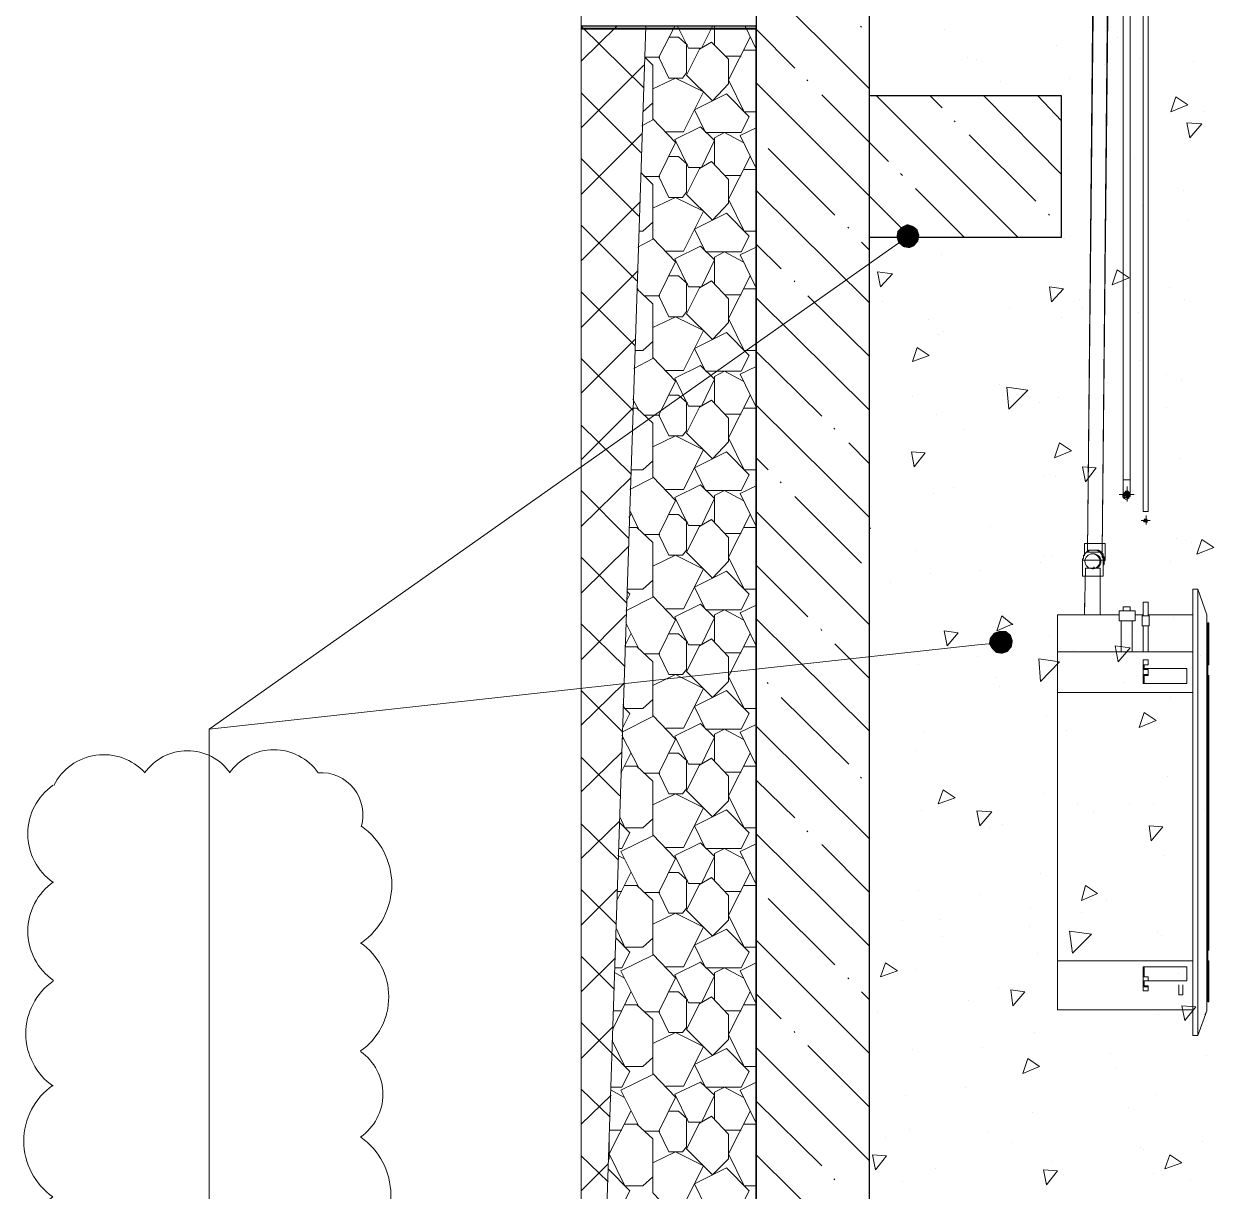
# Model space of a CAD drawing. Header units: millimetres. Extents: x -356862 to 418287, y 0 to 839748.
# Drawn here: x 28.689 to 30.684, y 23.596 to 25.552 of the extents above; entities that cross this region are included whole.
import ezdxf

# ---------------------------------------------------------------- set-up
doc = ezdxf.new("R2010")
doc.units = ezdxf.units.MM
doc.layers.add('PDF _Геометрия', color=7, linetype='Continuous', true_color=0xbababa)
doc.layers.add('PDF _Сплошная заливка', color=7, linetype='Continuous', true_color=0xf50000)

msp = doc.modelspace()

# ---------------------------------------------------------------- linework, layer by layer
at = {"layer": 'PDF _Геометрия', "color": 7, "lineweight": 5}
msp.add_lwpolyline([(29.6229, 32.3228), (29.6229, 32.2545), (29.6229, 27.463), (29.5096, 27.4347), (29.7379, 27.378), (29.6229, 27.3497), (29.6229, 22.5565), (29.6229, 22.4882)], dxfattribs=at)
at = {"layer": 'PDF _Геометрия', "color": 254, "lineweight": 5, "true_color": 0xdcdcdc}
for points in [[(30.1062, 31.2979), (30.8612, 31.2979), (30.8629, 23.4715), (30.1062, 23.4715), (30.1062, 25.1948), (30.4279, 25.1948), (30.4279, 25.4314), (30.1062, 25.4314), (30.1062, 27.558), (30.4279, 27.558), (30.4279, 27.793), (30.1062, 27.793), (30.1062, 29.9196), (30.4279, 29.9196), (30.4279, 30.1562), (30.1062, 30.1562)], [(30.6112, 25.4048), (30.6195, 25.4298), (30.6395, 25.4164)], [(30.6429, 25.3614), (30.6379, 25.3864), (30.6629, 25.3848)], [(30.1246, 25.1114), (30.1196, 25.1364), (30.1446, 25.1331)], [(30.5129, 25.1148), (30.5212, 25.1398), (30.5412, 25.1264)], [(30.4112, 25.0864), (30.4079, 25.1114), (30.4312, 25.1081)], [(30.1779, 24.9864), (30.1862, 25.0098), (30.2062, 24.9964)], [(30.3362, 24.9431), (30.3712, 24.9381), (30.3396, 24.9064)], [(30.4162, 24.8248), (30.4246, 24.8498), (30.4446, 24.8364)], [(30.1812, 24.8098), (30.1762, 24.8348), (30.1996, 24.8331)], [(30.4679, 24.7848), (30.4629, 24.8098), (30.4862, 24.8081)], [(30.6545, 24.6631), (30.6629, 24.6881), (30.6829, 24.6748)], [(30.2362, 24.5098), (30.2312, 24.5348), (30.2546, 24.5315)], [(30.5229, 24.4831), (30.5179, 24.5098), (30.5429, 24.5065)], [(30.3896, 24.4881), (30.4246, 24.4831), (30.3929, 24.4498)], [(30.5579, 24.3731), (30.5662, 24.3981), (30.5862, 24.3848)], [(30.2212, 24.2448), (30.2296, 24.2681), (30.2496, 24.2548)], [(30.2912, 24.2081), (30.2862, 24.2331), (30.3112, 24.2315)], [(30.5779, 24.1831), (30.5745, 24.2081), (30.5979, 24.2065)], [(30.4612, 24.0831), (30.4679, 24.1081), (30.4879, 24.0948)], [(30.4412, 24.0315), (30.4779, 24.0265), (30.4462, 23.9948)], [(30.1246, 23.9548), (30.1329, 23.9782), (30.1529, 23.9648)], [(30.3462, 23.9065), (30.3429, 23.9332), (30.3662, 23.9298)], [(30.6345, 23.8815), (30.6295, 23.9065), (30.6529, 23.9048)], [(30.3629, 23.7932), (30.3712, 23.8182), (30.3912, 23.8048)], [(30.1162, 23.6315), (30.1112, 23.6565), (30.1346, 23.6548)], [(30.6012, 23.6332), (30.6095, 23.6565), (30.6295, 23.6432)], [(30.4029, 23.6065), (30.3979, 23.6315), (30.4212, 23.6298)]]:
    msp.add_lwpolyline(points, close=True, dxfattribs=at)
at = {"layer": 'PDF _Геометрия', "color": 252, "lineweight": 5, "true_color": 0x989898}
for points in [[(30.4846, 25.9364), (30.4712, 24.6681)], [(30.4962, 24.6665), (30.5096, 25.9364)], [(30.5645, 25.9364), (30.5645, 24.7348), (30.5695, 24.7348), (30.5729, 24.7348), (30.5729, 25.9364)], [(30.5312, 25.4998), (30.5312, 25.2248)], [(30.5429, 25.2248), (30.5429, 25.4998)], [(30.5312, 25.0281), (30.5312, 24.7881), (30.5379, 24.7881), (30.5429, 24.7881), (30.5429, 25.0281)], [(30.5379, 24.7515), (30.5379, 24.7765)], [(30.5496, 24.7631), (30.5246, 24.7631)], [(30.4679, 24.6648), (30.4662, 24.6631), (30.4662, 24.6815), (30.4829, 24.6815), (30.5012, 24.6815), (30.5012, 24.6531), (30.4996, 24.6515), (30.4996, 24.6481), (30.4996, 24.6465), (30.4979, 24.6448), (30.4996, 24.6481), (30.4996, 24.6515), (30.4996, 24.6548), (30.4996, 24.6581), (30.4979, 24.6598), (30.4979, 24.6631), (30.4946, 24.6665), (30.4929, 24.6681), (30.4896, 24.6698), (30.4862, 24.6698), (30.4829, 24.6698), (30.4812, 24.6698), (30.4796, 24.6698), (30.4779, 24.6698), (30.4762, 24.6698), (30.4746, 24.6698), (30.4729, 24.6698), (30.4729, 24.6681), (30.4712, 24.6681), (30.4712, 24.6665), (30.4696, 24.6665), (30.4679, 24.6648), (30.4662, 24.6631), (30.4662, 24.6615), (30.4646, 24.6615), (30.4646, 24.6598), (30.4646, 24.6581), (30.4646, 24.6565), (30.4629, 24.6548), (30.4629, 24.6531), (30.4646, 24.6565), (30.4646, 24.6598), (30.4662, 24.6615), (30.4679, 24.6648), (30.4696, 24.6665), (30.4729, 24.6681), (30.4746, 24.6698), (30.4779, 24.6698), (30.4812, 24.6698), (30.4846, 24.6698), (30.4862, 24.6698), (30.4896, 24.6681), (30.4929, 24.6665), (30.4946, 24.6631), (30.4962, 24.6615), (30.4962, 24.6581), (30.4979, 24.6565), (30.4979, 24.6531), (30.4979, 24.6265), (30.4796, 24.6265), (30.4629, 24.6265), (30.4629, 24.6531), (30.4796, 24.6531), (30.4979, 24.6531)], [(30.4979, 24.6565), (30.4979, 24.6548), (30.4979, 24.6531), (30.4796, 24.6531), (30.4629, 24.6531), (30.4646, 24.6565), (30.4646, 24.6581)], [(30.4662, 24.6615), (30.4646, 24.6598)], [(30.4946, 24.6631), (30.4929, 24.6665), (30.4896, 24.6681), (30.4862, 24.6698), (30.4846, 24.6698), (30.4812, 24.6698), (30.4779, 24.6698), (30.4746, 24.6698), (30.4712, 24.6681), (30.4696, 24.6665)], [(30.4812, 24.6698), (30.4812, 24.6698)], [(30.4829, 24.6698), (30.4829, 24.6698)], [(30.4979, 24.6515), (30.4979, 24.6548), (30.4979, 24.6581), (30.4962, 24.6615), (30.4946, 24.6631), (30.4929, 24.6665), (30.4896, 24.6681), (30.4879, 24.6698), (30.4846, 24.6698)], [(30.4679, 24.6398), (30.4662, 24.5615), (30.4662, 24.5815)], [(30.4929, 24.5615), (30.4929, 24.6398)], [(30.4979, 24.6431), (30.4979, 24.6448), (30.4979, 24.6465), (30.4996, 24.6465), (30.4996, 24.6481), (30.4996, 24.6498), (30.4996, 24.6515), (30.5012, 24.6531), (30.4996, 24.6515)], [(30.6712, 23.8998), (30.6712, 23.8982), (30.6712, 23.9548), (30.6712, 24.5065), (30.6712, 24.5615), (30.6562, 24.6048), (30.6479, 24.6048), (30.6479, 24.5881), (30.6479, 23.8715), (30.6479, 23.8565), (30.6562, 23.8565), (30.6712, 23.8982), (30.6729, 23.9998), (30.6712, 23.9015)], [(30.6562, 24.6048), (30.6562, 24.5881), (30.6562, 23.8715), (30.6562, 23.8565)], [(30.4662, 24.5815), (30.4662, 24.5815)], [(30.5729, 24.5598), (30.5729, 24.5831), (30.5695, 24.5831), (30.5645, 24.5831), (30.5645, 24.5598)], [(30.6562, 23.8715), (30.6562, 23.8982), (30.6562, 24.5615), (30.6562, 24.5881)], [(30.6479, 23.8998), (30.4212, 23.8998), (30.4212, 23.9815), (30.4212, 24.4315), (30.4212, 24.4998), (30.4212, 24.5615), (30.5246, 24.5615)], [(30.5429, 24.5681), (30.5429, 24.5748), (30.5379, 24.5748), (30.5312, 24.5748), (30.5312, 24.5681)], [(30.5645, 24.5615), (30.5512, 24.5615)], [(30.6479, 24.5615), (30.5729, 24.5615)], [(30.6712, 24.5598), (30.6729, 24.4598), (30.6712, 24.5615), (30.6712, 24.5065), (30.6712, 23.9548), (30.6712, 23.8982), (30.6712, 23.8998), (30.6712, 23.8982), (30.6679, 23.8915)], [(30.5279, 24.5515), (30.5279, 24.4998)], [(30.5462, 24.4998), (30.5462, 24.5515)], [(30.5645, 24.5431), (30.5645, 24.4998)], [(30.5729, 24.4998), (30.5729, 24.5431)], [(30.4212, 24.4998), (30.6479, 24.4998)], [(30.6729, 24.4981), (30.6745, 24.4981)], [(30.5662, 24.4715), (30.5662, 24.4698), (30.5662, 24.4731), (30.5662, 24.4781), (30.5729, 24.4781), (30.5729, 24.4865), (30.5645, 24.4865), (30.5645, 24.4781), (30.5729, 24.4781)], [(30.5645, 24.4698), (30.5645, 24.4731), (30.5645, 24.4781)], [(30.5729, 24.4781), (30.5729, 24.4781)], [(30.5645, 24.4715), (30.5662, 24.4715), (30.6379, 24.4715), (30.6379, 24.4465)], [(30.5645, 24.4615), (30.5645, 24.4698), (30.5729, 24.4698), (30.5729, 24.4615)], [(30.6379, 24.4465), (30.6379, 24.4465)], [(30.4212, 24.4315), (30.6479, 24.4315)], [(30.6729, 24.4365), (30.6745, 24.4365)], [(30.6729, 24.0231), (30.6745, 24.0231)], [(30.4212, 23.9815), (30.6479, 23.9815)], [(30.5729, 23.9548), (30.5645, 23.9548), (30.5645, 23.9715), (30.6379, 23.9715), (30.6379, 23.9482), (30.5729, 23.9482)], [(30.5645, 23.9548), (30.5645, 23.9482), (30.5729, 23.9482), (30.5729, 23.9548), (30.5662, 23.9548), (30.5662, 23.9715), (30.6379, 23.9715)], [(30.6379, 23.9715), (30.6379, 23.9715)], [(30.6729, 23.9632), (30.6745, 23.9632)], [(30.5662, 23.9482), (30.5662, 23.9448), (30.5662, 23.9398), (30.5729, 23.9398), (30.5729, 23.9382), (30.5729, 23.9315), (30.5645, 23.9315), (30.5645, 23.9382), (30.5729, 23.9382)], [(30.5645, 23.9382), (30.5645, 23.9448), (30.5645, 23.9482)], [(30.5729, 23.9548), (30.5729, 23.9548)], [(30.6245, 23.9415), (30.6245, 23.9248), (30.6279, 23.9248), (30.6312, 23.9248), (30.6312, 23.9415)]]:
    msp.add_lwpolyline(points, dxfattribs=at)
at = {"layer": 'PDF _Геометрия', "color": 7, "lineweight": 30}
for points in [[(29.9162, 22.7532), (30.1062, 22.7532), (30.1062, 25.9031)], [(29.9162, 25.9031), (29.9162, 22.9515)], [(30.1062, 25.1948), (30.4279, 25.1948), (30.4279, 25.4314), (30.1062, 25.4314)]]:
    msp.add_lwpolyline(points, dxfattribs=at)
at = {"layer": 'PDF _Геометрия', "color": 4, "lineweight": 5}
for points in [[(30.4829, 25.9031), (30.4712, 24.6665), (30.4829, 24.6665), (30.4962, 24.6665), (30.5079, 25.9031)], [(30.5645, 25.9031), (30.5645, 24.7348), (30.5695, 24.7348), (30.5729, 24.7348), (30.5729, 25.9031)], [(30.4829, 24.6665), (30.4812, 24.6665)], [(30.4929, 24.5615), (30.4929, 24.6398), (30.4812, 24.6398), (30.4679, 24.6398), (30.4662, 24.5615)], [(30.4812, 24.6415), (30.4829, 24.6415)]]:
    msp.add_lwpolyline(points, dxfattribs=at)
at = {"layer": 'PDF _Геометрия', "color": 1, "lineweight": 5}
for points in [[(30.5312, 25.9031), (30.5312, 24.7881), (30.5379, 24.7881), (30.5429, 24.7881), (30.5429, 25.9031)], [(30.5762, 24.7198), (30.5612, 24.7198)], [(30.5695, 24.7131), (30.5695, 24.7281)]]:
    msp.add_lwpolyline(points, dxfattribs=at)
at = {"layer": 'PDF _Геометрия', "color": 7, "lineweight": 13}
for points in [[(29.6229, 25.5431), (29.9162, 25.5431), (29.9162, 25.6514), (29.6229, 25.6514), (29.9162, 25.6514), (29.9162, 25.8481)], [(30.1062, 25.4314), (30.1062, 25.1948)]]:
    msp.add_lwpolyline(points, dxfattribs=at)
at = {"layer": 'PDF _Геометрия', "color": 8, "lineweight": 9, "true_color": 0x808080}
for points in [[(30.1062, 25.4431), (29.9162, 25.6331)], [(29.9812, 25.4781), (29.9162, 25.5431)], [(30.0929, 25.5464), (30.0912, 25.5481)], [(30.0029, 25.4564), (30.0012, 25.4581)], [(30.1746, 25.1948), (30.1062, 25.2631), (29.9162, 25.4531)], [(30.1379, 25.3214), (30.1062, 25.3531), (30.0262, 25.4331)], [(30.3546, 25.1948), (30.1179, 25.4314)], [(30.2279, 25.4114), (30.2079, 25.4314)], [(30.4279, 25.2998), (30.2979, 25.4314)], [(30.4279, 25.3898), (30.3879, 25.4314)], [(30.2496, 25.3881), (30.2479, 25.3898)], [(30.3846, 25.2548), (30.2729, 25.3664)], [(30.0479, 25.2314), (29.9362, 25.3431)], [(30.1612, 25.2981), (30.1579, 25.3014)], [(30.2646, 25.1948), (30.1829, 25.2764)], [(30.1062, 25.0848), (29.9162, 25.2731)], [(30.4079, 25.2314), (30.4062, 25.2331)], [(30.0712, 25.2098), (30.0696, 25.2114)], [(29.9579, 25.1414), (29.9162, 25.1831)], [(30.1062, 25.1731), (30.0929, 25.1864)], [(29.9812, 25.1198), (29.9796, 25.1214)], [(30.1062, 24.9948), (30.0029, 25.0964)], [(30.1062, 24.9048), (29.9162, 25.0931)], [(30.0262, 24.8948), (29.9162, 25.0031)], [(30.1062, 24.7248), (29.9162, 24.9131)], [(30.0479, 24.8731), (30.0462, 24.8748)], [(30.1062, 24.8148), (30.0712, 24.8498)], [(29.9362, 24.8048), (29.9162, 24.8248)], [(29.9579, 24.7831), (29.9562, 24.7848)], [(30.0929, 24.6481), (29.9812, 24.7598)], [(30.1062, 24.5448), (29.9162, 24.7348)], [(30.0029, 24.5581), (29.9162, 24.6448)], [(30.1062, 24.3665), (29.9162, 24.5548)], [(30.0262, 24.5348), (30.0246, 24.5381)], [(30.1062, 24.4548), (30.0479, 24.5131)], [(29.9362, 24.4465), (29.9346, 24.4481)], [(30.0712, 24.3115), (29.9579, 24.4231)], [(30.1062, 24.1865), (29.9162, 24.3748)], [(29.9812, 24.2215), (29.9162, 24.2848)], [(30.0929, 24.2881), (30.0912, 24.2898)], [(30.0029, 24.1981), (30.0012, 24.1998)], [(30.1062, 24.0065), (29.9162, 24.1948)], [(30.1062, 24.0965), (30.0262, 24.1765)], [(30.0479, 23.9748), (29.9362, 24.0865)], [(30.1062, 23.8265), (29.9162, 24.0165)], [(30.0712, 23.9515), (30.0696, 23.9532)], [(29.9579, 23.8848), (29.9162, 23.9265)], [(30.1062, 23.9165), (30.0929, 23.9298)], [(29.9812, 23.8615), (29.9796, 23.8632)], [(30.1062, 23.7365), (30.0029, 23.8398)], [(30.1062, 23.6465), (29.9162, 23.8365)], [(30.0262, 23.6382), (29.9162, 23.7465)], [(30.1062, 23.4682), (29.9162, 23.6565)], [(30.0479, 23.6148), (30.0462, 23.6165)]]:
    msp.add_lwpolyline(points, dxfattribs=at)
at = {"layer": 'PDF _Геометрия', "lineweight": 25}
msp.add_lwpolyline([(29.9162, 23.0765), (29.9162, 25.5481), (29.6229, 25.5481)], dxfattribs=at)
at = {"layer": 'PDF _Геометрия', "lineweight": 9}
for points in [[(29.7279, 25.4448), (29.6229, 25.5481)], [(29.6829, 25.5481), (29.6229, 25.4898)], [(29.7996, 25.5164), (29.7996, 25.4698), (29.7929, 25.4614), (29.7696, 25.4614), (29.7529, 25.4964), (29.7796, 25.5481)], [(29.8429, 25.5481), (29.8246, 25.5114), (29.8029, 25.5114), (29.7846, 25.5481)], [(29.8462, 25.5164), (29.8462, 25.5481)], [(29.9162, 25.5098), (29.8979, 25.5481)], [(29.8012, 25.5164), (29.7862, 25.5298), (29.7696, 25.5298)], [(29.9062, 25.5298), (29.8696, 25.4581), (29.8962, 25.4048), (29.9162, 25.4048)], [(29.7546, 25.4964), (29.7296, 25.4964), (29.7429, 25.4831), (29.7429, 25.3931), (29.7812, 25.3531), (29.7529, 25.2964), (29.7696, 25.2614), (29.7929, 25.2614), (29.7996, 25.2698), (29.7996, 25.3164)], [(29.8912, 25.4981), (29.8646, 25.4981)], [(29.9162, 25.5081), (29.8962, 25.5081)], [(29.9162, 25.5081), (29.9162, 25.5081)], [(29.7279, 25.4831), (29.6229, 25.3781)], [(29.7646, 25.3714), (29.7946, 25.3714), (29.8279, 25.4381), (29.7812, 25.4614), (29.7429, 25.4431)], [(29.7229, 25.3364), (29.6229, 25.4364)], [(29.7429, 25.4198), (29.7263, 25.4048)], [(29.7263, 25.4048), (29.7263, 25.4048)], [(29.7429, 25.3914), (29.7246, 25.3814)], [(29.9162, 25.3098), (29.8896, 25.3648), (29.9162, 25.3781)], [(29.7246, 25.3681), (29.6229, 25.2664)], [(29.8946, 25.3531), (29.8629, 25.3698), (29.8462, 25.3614), (29.8462, 25.3164)], [(29.7196, 25.2298), (29.6229, 25.3264)], [(29.8012, 25.3164), (29.7862, 25.3298), (29.7696, 25.3298)], [(29.9062, 25.3298), (29.8696, 25.2581), (29.8962, 25.2048), (29.9162, 25.2048)], [(29.7229, 25.3031), (29.7429, 25.2831), (29.7429, 25.1931), (29.7812, 25.1531), (29.7529, 25.0964), (29.7696, 25.0614), (29.7929, 25.0614), (29.7996, 25.0698), (29.7996, 25.1164)], [(29.7546, 25.2964), (29.7279, 25.2964)], [(29.8912, 25.2981), (29.8646, 25.2981)], [(29.9162, 25.3081), (29.8962, 25.3081)], [(29.9162, 25.3081), (29.9162, 25.3081)], [(29.7646, 25.1714), (29.7946, 25.1714), (29.8279, 25.2381), (29.7812, 25.2614), (29.7429, 25.2431)], [(29.7213, 25.2531), (29.6229, 25.1548)], [(29.7163, 25.1214), (29.6229, 25.2148)], [(29.7429, 25.2198), (29.7263, 25.2048), (29.7196, 25.2048)], [(29.7429, 25.1914), (29.7179, 25.1781)], [(29.9162, 25.1098), (29.8896, 25.1648), (29.9162, 25.1781)], [(29.8946, 25.1531), (29.8629, 25.1698), (29.8462, 25.1614), (29.8462, 25.1164)], [(29.7179, 25.1381), (29.6229, 25.0431)], [(29.8012, 25.1164), (29.7862, 25.1298), (29.7696, 25.1298)], [(29.9062, 25.1298), (29.8696, 25.0581), (29.8962, 25.0048), (29.9162, 25.0048)], [(29.7129, 25.0131), (29.6229, 25.1031)], [(29.7196, 25.1048), (29.7163, 25.1114)], [(29.7163, 25.1081), (29.7429, 25.0831), (29.7429, 24.9931), (29.7812, 24.9531), (29.7529, 24.8964), (29.7696, 24.8614), (29.7929, 24.8614), (29.7996, 24.8698), (29.7996, 24.9164)], [(29.7163, 25.1081), (29.7163, 25.1081)], [(29.7546, 25.0964), (29.7279, 25.0964)], [(29.8912, 25.0981), (29.8646, 25.0981)], [(29.9162, 25.1081), (29.8962, 25.1081)], [(29.9162, 25.1081), (29.9162, 25.1081)], [(29.7646, 24.9714), (29.7946, 24.9714), (29.8279, 25.0381), (29.7812, 25.0614), (29.7429, 25.0431)], [(29.7129, 25.0231), (29.6229, 24.9331)], [(29.7429, 25.0198), (29.7263, 25.0048), (29.7129, 25.0048)], [(29.7096, 24.9048), (29.6229, 24.9914)], [(29.7429, 24.9914), (29.7113, 24.9748)], [(29.9162, 24.9098), (29.8896, 24.9648), (29.9162, 24.9781)], [(29.8946, 24.9531), (29.8629, 24.9698), (29.8462, 24.9614), (29.8462, 24.9164)], [(29.7196, 24.9048), (29.7096, 24.9231)], [(29.8012, 24.9164), (29.7862, 24.9298), (29.7696, 24.9298)], [(29.9062, 24.9298), (29.8696, 24.8581), (29.8962, 24.8048), (29.9162, 24.8048)], [(29.6229, 24.8215), (29.7096, 24.9081), (29.7163, 24.9081), (29.7429, 24.8831), (29.7429, 24.7931), (29.7812, 24.7531), (29.7529, 24.6965), (29.7696, 24.6615), (29.7929, 24.6615), (29.7996, 24.6698), (29.7996, 24.7165)], [(29.7546, 24.8964), (29.7279, 24.8964)], [(29.8912, 24.8981), (29.8646, 24.8981)], [(29.9162, 24.9081), (29.8962, 24.9081)], [(29.9162, 24.9081), (29.9162, 24.9081)], [(29.7063, 24.7981), (29.6229, 24.8798)], [(29.7646, 24.7715), (29.7946, 24.7715), (29.8279, 24.8381), (29.7812, 24.8614), (29.7429, 24.8431)], [(29.7429, 24.8198), (29.7263, 24.8048), (29.7063, 24.8048)], [(29.7063, 24.7915), (29.6229, 24.7098)], [(29.7429, 24.7915), (29.7046, 24.7715)], [(29.9162, 24.7098), (29.8896, 24.7648), (29.9162, 24.7781)], [(29.7029, 24.6898), (29.6229, 24.7698)], [(29.8946, 24.7531), (29.8629, 24.7698), (29.8462, 24.7615), (29.8462, 24.7165)], [(29.7196, 24.7048), (29.7046, 24.7365)], [(29.7063, 24.7298), (29.7029, 24.7248)], [(29.8012, 24.7165), (29.7862, 24.7298), (29.7696, 24.7298)], [(29.9062, 24.7298), (29.8696, 24.6581), (29.8962, 24.6048), (29.9162, 24.6048)], [(29.7029, 24.7081), (29.7163, 24.7081), (29.7429, 24.6831), (29.7429, 24.5931), (29.7812, 24.5531), (29.7529, 24.4965), (29.7696, 24.4615), (29.7929, 24.4615), (29.7996, 24.4698), (29.7996, 24.5165)], [(29.7546, 24.6965), (29.7279, 24.6965)], [(29.8912, 24.6981), (29.8646, 24.6981)], [(29.9162, 24.7081), (29.8962, 24.7081)], [(29.9162, 24.7081), (29.9162, 24.7081)], [(29.7029, 24.6765), (29.6229, 24.5981)], [(29.6996, 24.5815), (29.6229, 24.6581)], [(29.7646, 24.5715), (29.7946, 24.5715), (29.8279, 24.6381), (29.7812, 24.6615), (29.7429, 24.6431)], [(29.7429, 24.6198), (29.7263, 24.6048), (29.6996, 24.6048)], [(29.6996, 24.5865), (29.7046, 24.5965), (29.6996, 24.6015)], [(29.7429, 24.5915), (29.6979, 24.5681)], [(29.9162, 24.5098), (29.8896, 24.5648), (29.9162, 24.5781)], [(29.6979, 24.5615), (29.6229, 24.4865)], [(29.8946, 24.5531), (29.8629, 24.5698), (29.8462, 24.5615), (29.8462, 24.5165)], [(29.6963, 24.4748), (29.6229, 24.5465)], [(29.7196, 24.5048), (29.6979, 24.5481)], [(29.7063, 24.5298), (29.6963, 24.5098)], [(29.8012, 24.5165), (29.7862, 24.5298), (29.7696, 24.5298)], [(29.9062, 24.5298), (29.8696, 24.4581), (29.8962, 24.4048), (29.9162, 24.4048)], [(29.6963, 24.5081), (29.7163, 24.5081), (29.7429, 24.4831), (29.7429, 24.3931), (29.7812, 24.3531), (29.7529, 24.2965), (29.7696, 24.2615), (29.7929, 24.2615), (29.7996, 24.2698), (29.7996, 24.3165)], [(29.7546, 24.4965), (29.7279, 24.4965)], [(29.8912, 24.4981), (29.8646, 24.4981)], [(29.9162, 24.5081), (29.8962, 24.5081)], [(29.9162, 24.5081), (29.9162, 24.5081)], [(29.7646, 24.3715), (29.7946, 24.3715), (29.8279, 24.4381), (29.7812, 24.4615), (29.7429, 24.4431)], [(29.6946, 24.4465), (29.6229, 24.3765)], [(29.6913, 24.3665), (29.6229, 24.4348)], [(29.7429, 24.4198), (29.7263, 24.4048), (29.6963, 24.4048), (29.6929, 24.4115)], [(29.6929, 24.3731), (29.7046, 24.3965), (29.6929, 24.4081)], [(29.7429, 24.3915), (29.6913, 24.3648)], [(29.9162, 24.3098), (29.8896, 24.3648), (29.9162, 24.3781)], [(29.7196, 24.3048), (29.6913, 24.3598)], [(29.8946, 24.3531), (29.8629, 24.3698), (29.8462, 24.3615), (29.8462, 24.3165)], [(29.6946, 24.3531), (29.6913, 24.3548)], [(29.6913, 24.3315), (29.6229, 24.2648)], [(29.6879, 24.2581), (29.6229, 24.3231)], [(29.7063, 24.3298), (29.6896, 24.2965)], [(29.8012, 24.3165), (29.7862, 24.3298), (29.7696, 24.3298)], [(29.9062, 24.3298), (29.8696, 24.2581), (29.8962, 24.2048), (29.9162, 24.2048)], [(29.6913, 24.2981), (29.6896, 24.2981)], [(29.6963, 24.3081), (29.7163, 24.3081), (29.7429, 24.2831), (29.7429, 24.1931), (29.7812, 24.1531), (29.7529, 24.0965), (29.7696, 24.0615), (29.7929, 24.0615), (29.7996, 24.0698), (29.7996, 24.1165)], [(29.8912, 24.2981), (29.8646, 24.2981)], [(29.9162, 24.3081), (29.8962, 24.3081)], [(29.9162, 24.3081), (29.9162, 24.3081)], [(29.7546, 24.2965), (29.7279, 24.2965)], [(29.7646, 24.1715), (29.7946, 24.1715), (29.8279, 24.2381), (29.7812, 24.2615), (29.7429, 24.2431)], [(29.7429, 24.2198), (29.7263, 24.2048), (29.6963, 24.2048), (29.6879, 24.2231)], [(29.6879, 24.2165), (29.6229, 24.1531)], [(29.6846, 24.1515), (29.6229, 24.2115)], [(29.6863, 24.1698), (29.6913, 24.1698), (29.7046, 24.1965), (29.6863, 24.2148)], [(29.7196, 24.1048), (29.6896, 24.1648), (29.7429, 24.1915)], [(29.9162, 24.1098), (29.8896, 24.1648), (29.9162, 24.1781)], [(29.6946, 24.1531), (29.6846, 24.1581)], [(29.8946, 24.1531), (29.8629, 24.1698), (29.8462, 24.1615), (29.8462, 24.1165)], [(29.7063, 24.1298), (29.6829, 24.0831)], [(29.8012, 24.1165), (29.7862, 24.1298), (29.7696, 24.1298)], [(29.9062, 24.1298), (29.8696, 24.0581), (29.8962, 24.0048), (29.9162, 24.0048)], [(29.6813, 24.0431), (29.6229, 24.1015)], [(29.6829, 24.1015), (29.6229, 24.0415)], [(29.6913, 24.0981), (29.6829, 24.0981)], [(29.6963, 24.1081), (29.7163, 24.1081), (29.7429, 24.0831), (29.7429, 23.9932), (29.7812, 23.9532), (29.7529, 23.8965), (29.7696, 23.8615), (29.7929, 23.8615), (29.7996, 23.8698), (29.7996, 23.9165)], [(29.8912, 24.0981), (29.8646, 24.0981)], [(29.9162, 24.1081), (29.8962, 24.1081)], [(29.9162, 24.1081), (29.9162, 24.1081)], [(29.7546, 24.0965), (29.7279, 24.0965)], [(29.7646, 23.9715), (29.7946, 23.9715), (29.8279, 24.0381), (29.7812, 24.0615), (29.7429, 24.0431)], [(29.6796, 23.9698), (29.6913, 23.9698), (29.7046, 23.9965), (29.6813, 24.0198)], [(29.7429, 24.0198), (29.7263, 24.0048), (29.6963, 24.0048), (29.6813, 24.0365)], [(29.6779, 23.9348), (29.6229, 23.9898)], [(29.6796, 23.9865), (29.6229, 23.9298)], [(29.7196, 23.9048), (29.6896, 23.9648), (29.7429, 23.9915)], [(29.9162, 23.9098), (29.8896, 23.9648), (29.9162, 23.9782)], [(29.6946, 23.9532), (29.6796, 23.9615)], [(29.8946, 23.9532), (29.8629, 23.9698), (29.8462, 23.9615), (29.8462, 23.9165)], [(29.7063, 23.9298), (29.6763, 23.8682)], [(29.8012, 23.9165), (29.7862, 23.9298), (29.7696, 23.9298)], [(29.9062, 23.9298), (29.8696, 23.8582), (29.8962, 23.8048), (29.9162, 23.8048)], [(29.6913, 23.8982), (29.6763, 23.8982)], [(29.6963, 23.9082), (29.7163, 23.9082), (29.7429, 23.8832), (29.7429, 23.7932), (29.7812, 23.7532), (29.7529, 23.6965), (29.7696, 23.6615), (29.7929, 23.6615), (29.7996, 23.6698), (29.7996, 23.7165)], [(29.8912, 23.8982), (29.8646, 23.8982)], [(29.9162, 23.9082), (29.8962, 23.9082)], [(29.9162, 23.9082), (29.9162, 23.9082)], [(29.6729, 23.7698), (29.6913, 23.7698), (29.7046, 23.7965), (29.6746, 23.8265), (29.6229, 23.8782)], [(29.7546, 23.8965), (29.7279, 23.8965)], [(29.6763, 23.8715), (29.6229, 23.8182)], [(29.7646, 23.7715), (29.7946, 23.7715), (29.8279, 23.8382), (29.7812, 23.8615), (29.7429, 23.8432)], [(29.7429, 23.8198), (29.7263, 23.8048), (29.6963, 23.8048), (29.6746, 23.8482)], [(29.7196, 23.7048), (29.6896, 23.7648), (29.7429, 23.7915)], [(29.6713, 23.7198), (29.6229, 23.7665)], [(29.6946, 23.7532), (29.6729, 23.7648)], [(29.8946, 23.7532), (29.8629, 23.7698), (29.8462, 23.7615), (29.8462, 23.7165)], [(29.9162, 23.7098), (29.8896, 23.7648), (29.9162, 23.7782)], [(29.6729, 23.7565), (29.6229, 23.7082)], [(29.7429, 23.6198), (29.7263, 23.6048), (29.6963, 23.6048), (29.6696, 23.6582), (29.7063, 23.7298)], [(29.8012, 23.7165), (29.7862, 23.7298), (29.7696, 23.7298)], [(29.9062, 23.7298), (29.8696, 23.6582), (29.8962, 23.6048), (29.9162, 23.6048)], [(29.6963, 23.7082), (29.7163, 23.7082), (29.7429, 23.6832), (29.7429, 23.5932), (29.7812, 23.5532), (29.7529, 23.4965), (29.7696, 23.4615), (29.7929, 23.4615), (29.7996, 23.4698), (29.7996, 23.5165)], [(29.9162, 23.7082), (29.8962, 23.7082)], [(29.9162, 23.7082), (29.9162, 23.7082)], [(29.6679, 23.6482), (29.6696, 23.6498), (29.6696, 23.6915), (29.6696, 23.6932)], [(29.6913, 23.6982), (29.6696, 23.6982)], [(29.7546, 23.6965), (29.7279, 23.6965)], [(29.8912, 23.6982), (29.8646, 23.6982)], [(29.7646, 23.5715), (29.7946, 23.5715), (29.8279, 23.6382), (29.7812, 23.6615), (29.7429, 23.6432)], [(29.6679, 23.6115), (29.6229, 23.6548)], [(29.6679, 23.6415), (29.6229, 23.5965)], [(29.6663, 23.5698), (29.6913, 23.5698), (29.7046, 23.5965), (29.6679, 23.6332)]]:
    msp.add_lwpolyline(points, dxfattribs=at)
at = {"layer": 'PDF _Геометрия', "lineweight": 18}
msp.add_lwpolyline([(29.6229, 23.0765), (29.6496, 23.0765), (29.7313, 25.5481)], dxfattribs=at)
at = {"layer": 'PDF _Геометрия', "color": 7, "lineweight": 9}
for points in [[(29.6229, 25.5481), (29.9162, 25.5481)], [(29.6229, 25.5448), (29.9162, 25.5448)]]:
    msp.add_lwpolyline(points, dxfattribs=at)
at = {"layer": 'PDF _Геометрия', "color": 254, "lineweight": 5, "true_color": 0xdcdcdc}
for points in [[(30.2312, 25.5431), (30.2312, 25.5431)], [(30.4196, 25.5164), (30.4196, 25.5164)], [(30.5212, 25.5298), (30.5212, 25.5298)], [(30.2696, 25.4964), (30.2696, 25.4964)], [(30.5595, 25.4948), (30.5595, 25.4948)], [(30.2862, 25.4931), (30.2862, 25.4931)], [(30.4996, 25.4848), (30.4996, 25.4848)], [(30.6495, 25.4898), (30.6495, 25.4898)], [(30.3262, 25.4548), (30.3262, 25.4548)], [(30.4412, 25.4598), (30.4412, 25.4598)], [(30.6679, 25.4048), (30.6679, 25.4048)], [(30.6445, 25.3564), (30.6445, 25.3564)], [(30.4379, 25.3264), (30.4379, 25.3264)], [(30.5496, 25.3264), (30.5496, 25.3264)], [(30.5429, 25.2564), (30.5429, 25.2564)], [(30.6329, 25.2731), (30.6329, 25.2731)], [(30.5629, 25.2481), (30.5629, 25.2481)], [(30.6395, 25.2231), (30.6395, 25.2231)], [(30.4329, 25.1931), (30.4329, 25.1931)], [(30.2262, 25.1648), (30.2262, 25.1648)], [(30.6095, 25.1098), (30.6095, 25.1098)], [(30.1279, 25.0864), (30.1279, 25.0864)], [(30.3412, 25.0764), (30.3412, 25.0764)], [(30.4579, 25.0898), (30.4579, 25.0898)], [(30.4629, 25.0764), (30.4629, 25.0764)], [(30.6345, 25.0898), (30.6345, 25.0898)], [(30.2046, 25.0564), (30.2046, 25.0564)], [(30.4279, 25.0598), (30.4279, 25.0598)], [(30.5562, 25.0681), (30.5562, 25.0681)], [(30.2296, 25.0364), (30.2296, 25.0364)], [(30.2212, 25.0314), (30.2212, 25.0314)], [(30.5579, 24.9881), (30.5579, 24.9881)], [(30.6045, 24.9648), (30.6045, 24.9648)], [(30.6295, 24.9564), (30.6295, 24.9564)], [(30.3246, 24.9481), (30.3246, 24.9481)], [(30.5046, 24.9514), (30.5046, 24.9514)], [(30.1779, 24.9281), (30.1779, 24.9281)], [(30.3529, 24.9314), (30.3529, 24.9314)], [(30.3912, 24.9181), (30.3912, 24.9181)], [(30.4229, 24.9264), (30.4229, 24.9264)], [(30.2179, 24.8981), (30.2179, 24.8981)], [(30.6045, 24.9098), (30.6045, 24.9098)], [(30.2629, 24.8731), (30.2629, 24.8731)], [(30.4762, 24.8648), (30.4762, 24.8648)], [(30.6262, 24.8231), (30.6262, 24.8231)], [(30.4979, 24.8081), (30.4979, 24.8081)], [(30.3979, 24.7948), (30.3979, 24.7948)], [(30.4179, 24.7931), (30.4179, 24.7931)], [(30.2129, 24.7648), (30.2129, 24.7648)], [(30.2462, 24.7748), (30.2462, 24.7748)], [(30.5429, 24.7498), (30.5429, 24.7498)], [(30.1062, 24.7081), (30.1079, 24.7065), (30.1062, 24.7065)], [(30.3096, 24.7098), (30.3096, 24.7098)], [(30.6212, 24.6898), (30.6212, 24.6898)], [(30.6462, 24.6831), (30.6462, 24.6831)], [(30.1846, 24.6698), (30.1846, 24.6698)], [(30.3979, 24.6598), (30.3979, 24.6598)], [(30.4129, 24.6598), (30.4129, 24.6598)], [(30.2929, 24.6365), (30.2929, 24.6365)], [(30.3929, 24.6498), (30.3929, 24.6498)], [(30.6112, 24.6515), (30.6112, 24.6515)], [(30.1412, 24.6165), (30.1412, 24.6165)], [(30.2079, 24.6315), (30.2079, 24.6315)], [(30.3462, 24.5465), (30.3196, 24.5348), (30.3279, 24.5598), (30.3462, 24.5448)], [(30.4612, 24.5698), (30.4612, 24.5698)], [(30.6162, 24.5565), (30.6162, 24.5565)], [(30.2279, 24.5298), (30.2279, 24.5298)], [(30.4079, 24.5265), (30.4079, 24.5265)], [(30.5412, 24.5248), (30.5412, 24.5248)], [(30.2029, 24.4981), (30.2029, 24.4981)], [(30.2346, 24.5098), (30.2346, 24.5098)], [(30.4479, 24.5015), (30.4479, 24.5015)], [(30.1879, 24.4781), (30.1879, 24.4781)], [(30.2879, 24.4915), (30.2879, 24.4915)], [(30.5579, 24.4815), (30.5579, 24.4815)], [(30.6612, 24.4931), (30.6612, 24.4931)], [(30.3179, 24.4565), (30.3179, 24.4565)], [(30.3246, 24.4415), (30.3246, 24.4415)], [(30.5312, 24.4481), (30.5312, 24.4481)], [(30.6112, 24.4231), (30.6112, 24.4231)], [(30.4029, 24.3931), (30.4029, 24.3931)], [(30.5879, 24.3881), (30.5879, 24.3881)], [(30.1979, 24.3665), (30.1979, 24.3665)], [(30.4362, 24.3681), (30.4362, 24.3681)], [(30.1829, 24.3348), (30.1829, 24.3348)], [(30.6062, 24.2915), (30.6062, 24.2915)], [(30.3979, 24.2615), (30.3979, 24.2615)], [(30.2412, 24.2531), (30.2412, 24.2531)], [(30.4546, 24.2431), (30.4546, 24.2431)], [(30.5412, 24.2431), (30.5412, 24.2431)], [(30.5812, 24.2431), (30.5812, 24.2431)], [(30.1929, 24.2331), (30.1929, 24.2331)], [(30.4812, 24.2298), (30.4812, 24.2298)], [(30.6679, 24.2348), (30.6679, 24.2348)], [(30.3079, 24.2031), (30.3079, 24.2031)], [(30.3296, 24.2098), (30.3296, 24.2098)], [(30.6012, 24.1581), (30.6012, 24.1581)], [(30.3929, 24.1281), (30.3929, 24.1281)], [(30.1879, 24.0998), (30.1879, 24.0998)], [(30.2896, 24.0931), (30.2896, 24.0931)], [(30.4762, 24.0848), (30.4762, 24.0848)], [(30.5029, 24.0848), (30.5029, 24.0848)], [(30.3762, 24.0715), (30.3762, 24.0715)], [(30.4612, 24.0631), (30.4612, 24.0631)], [(30.1612, 24.0498), (30.1612, 24.0498)], [(30.2246, 24.0515), (30.2246, 24.0515)], [(30.3746, 24.0398), (30.3746, 24.0398)], [(30.2279, 24.0231), (30.2279, 24.0231)], [(30.5879, 24.0315), (30.5879, 24.0315)], [(30.5962, 24.0248), (30.5962, 24.0248)], [(30.3879, 23.9948), (30.3879, 23.9948)], [(30.1829, 23.9665), (30.1829, 23.9665)], [(30.5562, 23.9748), (30.5562, 23.9748)], [(30.6245, 23.9598), (30.6245, 23.9598)], [(30.3229, 23.9348), (30.3229, 23.9348)], [(30.3712, 23.9265), (30.3712, 23.9265)], [(30.2712, 23.9148), (30.2712, 23.9148)], [(30.1196, 23.8948), (30.1196, 23.8948)], [(30.5912, 23.8915), (30.5912, 23.8915)], [(30.3829, 23.8615), (30.3829, 23.8615)], [(30.1779, 23.8332), (30.1779, 23.8332)], [(30.2962, 23.8365), (30.2962, 23.8365)], [(30.5096, 23.8265), (30.5096, 23.8265)], [(30.6712, 23.8232), (30.6712, 23.8232)], [(30.5196, 23.8032), (30.5196, 23.8032)], [(30.2662, 23.7698), (30.2662, 23.7698)], [(30.1662, 23.7565), (30.1662, 23.7565)], [(30.5862, 23.7582), (30.5862, 23.7582)], [(30.3796, 23.7282), (30.3796, 23.7282)], [(30.5396, 23.7365), (30.5396, 23.7365)], [(30.1729, 23.6998), (30.1729, 23.6998)], [(30.1329, 23.6865), (30.1329, 23.6865)], [(30.3062, 23.6965), (30.3062, 23.6965)], [(30.3462, 23.6765), (30.3462, 23.6765)], [(30.5595, 23.6682), (30.5595, 23.6682)], [(30.5645, 23.6648), (30.5645, 23.6648)], [(30.6645, 23.6782), (30.6645, 23.6782)], [(30.4129, 23.6448), (30.4129, 23.6448)], [(30.2162, 23.6332), (30.2162, 23.6332)], [(30.4312, 23.6232), (30.4312, 23.6232)], [(30.5812, 23.6248), (30.5812, 23.6248)], [(30.1612, 23.6115), (30.1612, 23.6115)], [(30.6445, 23.6148), (30.6445, 23.6148)]]:
    msp.add_lwpolyline(points, dxfattribs=at)
at = {"layer": 'PDF _Геометрия', "lineweight": 9}
for points in [[(29.8696, 25.4931), (29.8412, 25.5214), (29.8212, 25.5098), (29.7996, 25.4664), (29.8429, 25.4231), (29.8696, 25.4514)], [(29.8912, 25.3698), (29.8312, 25.3698), (29.8129, 25.4081), (29.8662, 25.4348), (29.9046, 25.3964)], [(29.8029, 25.3114), (29.8246, 25.3114), (29.8462, 25.3564), (29.8229, 25.3798), (29.7796, 25.3581)], [(29.8696, 25.2914), (29.8412, 25.3214), (29.8212, 25.3098), (29.7996, 25.2664), (29.8429, 25.2231), (29.8696, 25.2514)], [(29.8912, 25.1698), (29.8312, 25.1698), (29.8129, 25.2081), (29.8662, 25.2348), (29.9046, 25.1964)], [(29.8029, 25.1114), (29.8246, 25.1114), (29.8462, 25.1564), (29.8229, 25.1798), (29.7796, 25.1581)], [(29.8696, 25.0914), (29.8412, 25.1214), (29.8212, 25.1098), (29.7996, 25.0664), (29.8429, 25.0231), (29.8696, 25.0514)], [(29.8912, 24.9698), (29.8312, 24.9698), (29.8129, 25.0081), (29.8662, 25.0348), (29.9046, 24.9964)], [(29.8029, 24.9114), (29.8246, 24.9114), (29.8462, 24.9564), (29.8229, 24.9798), (29.7796, 24.9581)], [(29.8696, 24.8914), (29.8412, 24.9214), (29.8212, 24.9098), (29.7996, 24.8664), (29.8429, 24.8231), (29.8696, 24.8514)], [(29.8912, 24.7698), (29.8312, 24.7698), (29.8129, 24.8081), (29.8662, 24.8348), (29.9046, 24.7965)], [(29.8029, 24.7115), (29.8246, 24.7115), (29.8462, 24.7565), (29.8229, 24.7798), (29.7796, 24.7581)], [(29.8696, 24.6915), (29.8412, 24.7215), (29.8212, 24.7098), (29.7996, 24.6665), (29.8429, 24.6231), (29.8696, 24.6515)], [(29.8912, 24.5698), (29.8312, 24.5698), (29.8129, 24.6081), (29.8662, 24.6348), (29.9046, 24.5965)], [(29.8029, 24.5115), (29.8246, 24.5115), (29.8462, 24.5565), (29.8229, 24.5798), (29.7796, 24.5581)], [(29.8696, 24.4915), (29.8412, 24.5215), (29.8212, 24.5098), (29.7996, 24.4665), (29.8429, 24.4231), (29.8696, 24.4498)], [(29.8912, 24.3698), (29.8312, 24.3698), (29.8129, 24.4081), (29.8662, 24.4348), (29.9046, 24.3965)], [(29.8029, 24.3115), (29.8246, 24.3115), (29.8462, 24.3565), (29.8229, 24.3798), (29.7796, 24.3581)], [(29.8696, 24.2915), (29.8412, 24.3215), (29.8212, 24.3098), (29.7996, 24.2665), (29.8429, 24.2231), (29.8696, 24.2498)], [(29.8912, 24.1698), (29.8312, 24.1698), (29.8129, 24.2081), (29.8662, 24.2348), (29.9046, 24.1965)], [(29.8029, 24.1115), (29.8246, 24.1115), (29.8462, 24.1565), (29.8229, 24.1798), (29.7796, 24.1581)], [(29.8696, 24.0915), (29.8412, 24.1215), (29.8212, 24.1098), (29.7996, 24.0665), (29.8429, 24.0231), (29.8696, 24.0498)], [(29.8912, 23.9698), (29.8312, 23.9698), (29.8129, 24.0081), (29.8662, 24.0348), (29.9046, 23.9965)], [(29.8029, 23.9115), (29.8246, 23.9115), (29.8462, 23.9565), (29.8229, 23.9798), (29.7796, 23.9582)], [(29.8696, 23.8915), (29.8412, 23.9215), (29.8212, 23.9098), (29.7996, 23.8665), (29.8429, 23.8232), (29.8696, 23.8498)], [(29.8912, 23.7698), (29.8312, 23.7698), (29.8129, 23.8082), (29.8662, 23.8348), (29.9046, 23.7965)], [(29.8029, 23.7115), (29.8246, 23.7115), (29.8462, 23.7565), (29.8229, 23.7782), (29.7796, 23.7582)], [(29.8696, 23.6915), (29.8412, 23.7215), (29.8212, 23.7098), (29.7996, 23.6665), (29.8429, 23.6232), (29.8696, 23.6498)], [(29.8912, 23.5698), (29.8312, 23.5698), (29.8129, 23.6082), (29.8662, 23.6348), (29.9046, 23.5965)]]:
    msp.add_lwpolyline(points, close=True, dxfattribs=at)
at = {"layer": 'PDF _Геометрия', "color": 8, "lineweight": 30, "true_color": 0x767676}
msp.add_lwpolyline([(30.1062, 25.1948), (30.4279, 25.1948), (30.4279, 25.4314), (30.1062, 25.4314)], dxfattribs=at)
at = {"layer": 'PDF _Геометрия', "color": 251, "lineweight": 20, "true_color": 0x545454}
for points in [[(30.1546, 25.1848), (30.1379, 25.1731), (28.9996, 24.3698), (28.9996, 24.2981), (28.9996, 21.7566)], [(30.3062, 24.5131), (30.2879, 24.5115), (28.9996, 24.3698)]]:
    msp.add_lwpolyline(points, dxfattribs=at)
at = {"layer": 'PDF _Геометрия', "color": 252, "lineweight": 5, "true_color": 0x989898}
for points in [[(30.5429, 24.7881), (30.5429, 24.7865), (30.5429, 24.7848), (30.5429, 24.7831), (30.5429, 24.7815), (30.5429, 24.7798), (30.5429, 24.7781), (30.5429, 24.7765), (30.5429, 24.7748), (30.5429, 24.7731), (30.5429, 24.7715), (30.5429, 24.7698), (30.5429, 24.7681), (30.5429, 24.7665), (30.5429, 24.7648), (30.5429, 24.7631), (30.5429, 24.7615), (30.5429, 24.7598), (30.5412, 24.7598), (30.5412, 24.7581), (30.5396, 24.7581), (30.5379, 24.7581), (30.5362, 24.7581), (30.5346, 24.7581), (30.5329, 24.7581), (30.5329, 24.7598), (30.5312, 24.7615), (30.5312, 24.7631), (30.5312, 24.7648), (30.5312, 24.7665), (30.5312, 24.7681), (30.5312, 24.7698), (30.5312, 24.7715), (30.5312, 24.7731), (30.5312, 24.7748), (30.5312, 24.7765), (30.5312, 24.7781), (30.5312, 24.7798), (30.5312, 24.7815), (30.5312, 24.7831), (30.5312, 24.7848), (30.5312, 24.7865), (30.5312, 24.7881), (30.5379, 24.7881)], [(30.5512, 24.5515), (30.5512, 24.5681), (30.5379, 24.5681), (30.5246, 24.5681), (30.5246, 24.5515), (30.5379, 24.5515)], [(30.5745, 24.5431), (30.5745, 24.5598), (30.5695, 24.5598), (30.5629, 24.5598), (30.5629, 24.5431), (30.5695, 24.5431)], [(30.6745, 24.4781), (30.6729, 24.4781), (30.6729, 24.4981), (30.6729, 24.5481), (30.6745, 24.5481), (30.6745, 24.4981)], [(30.5645, 24.4615), (30.5645, 24.4465), (30.6379, 24.4465), (30.5662, 24.4465), (30.5662, 24.4598), (30.5729, 24.4598), (30.5729, 24.4615)], [(30.6745, 24.4598), (30.6745, 24.4365), (30.6745, 24.0231), (30.6745, 23.9998), (30.6729, 23.9998), (30.6729, 24.0231), (30.6729, 24.4365), (30.6729, 24.4598)], [(30.6745, 23.9132), (30.6729, 23.9132), (30.6729, 23.9632), (30.6729, 23.9815), (30.6745, 23.9815), (30.6745, 23.9632)]]:
    msp.add_lwpolyline(points, close=True, dxfattribs=at)
at = {"layer": 'PDF _Геометрия', "color": 5, "lineweight": 5}
for points in [[(30.5379, 24.7515), (30.5379, 24.7765)], [(30.5496, 24.7631), (30.5246, 24.7631)]]:
    msp.add_lwpolyline(points, dxfattribs=at)
at = {"layer": 'PDF _Геометрия', "color": 252, "lineweight": 5, "true_color": 0x989898}
msp.add_lwpolyline([(30.5364, 24.7556, 1.000001), (30.5364, 24.7672, 1.000001)], format="xyb", close=True, dxfattribs=at)
at = {"layer": 'PDF _Геометрия', "color": 5, "lineweight": 0}
msp.add_lwpolyline([(30.5712, 24.7215), (30.5712, 24.7165), (30.5712, 24.7215)], dxfattribs=at)
at = {"layer": 'PDF _Геометрия', "color": 4, "lineweight": 5}
msp.add_lwpolyline([(30.4797, 24.6639, 0.414214), (30.4672, 24.6514, 0.414214), (30.4797, 24.6389, 0.414214), (30.4922, 24.6514, 0.414214)], format="xyb", close=True, dxfattribs=at)
msp.add_lwpolyline([(30.4796, 24.639, 0.03671), (30.4814, 24.6389, 0.414214), (30.4939, 24.6514, 0.414214), (30.4814, 24.6639, 0.03671), (30.4796, 24.6638)], format="xyb", dxfattribs=at)
at = {"layer": 'PDF _Геометрия', "color": 1, "lineweight": 20}
for points in [[(29.2543, 24.2061, 0.52057), (29.1822, 24.2971, 0.52054), (29.0337, 24.2968)], [(28.7376, 23.7732, 0.52054), (28.7376, 23.5862, 0.52054), (28.7378, 23.4235, 0.52054), (28.7379, 23.2797, 0.52054), (28.7383, 23.1094)]]:
    msp.add_lwpolyline(points, format="xyb", dxfattribs=at)
for centre, radius, start, end in [((28.8231, 24.2331), 0.0942, 43.1268, 153.1274), ((28.9631, 24.2464), 0.0875, 35.0024, 144.9976), ((28.7947, 24.1947), 0.0992, 125.0024, 234.9976), ((29.1864, 24.1097), 0.1192, 305.0024, 54.9976), ((28.7964, 24.0314), 0.1008, 125.0024, 234.9976), ((29.1897, 23.9214), 0.1108, 305.0024, 54.9976), ((28.7997, 23.8597), 0.1075, 125.0024, 234.9976), ((29.2031, 23.7581), 0.0875, 305.0024, 54.9976), ((29.1864, 23.5897), 0.1175, 305.0024, 54.9976)]:
    msp.add_arc(centre, radius, start, end, dxfattribs=at)
at = {"layer": 'PDF _Сплошная заливка', "color": 251, "true_color": 0x545454, "transparency": 33554559}
for points in [[(30.1712, 25.1964), (30.1696, 25.2164), (30.1596, 25.2114)], [(30.1796, 25.2131), (30.1712, 25.1964), (30.1696, 25.2164)], [(30.1529, 25.2048), (30.1712, 25.1964), (30.1512, 25.1948)], [(30.1712, 25.1964), (30.1512, 25.1948), (30.1546, 25.1848)], [(30.1596, 25.2114), (30.1529, 25.2048), (30.1712, 25.1964)], [(30.1546, 25.1848), (30.1629, 25.1781), (30.1712, 25.1964)], [(30.1629, 25.1781), (30.1712, 25.1964), (30.1729, 25.1764)], [(30.1862, 25.2081), (30.1796, 25.2131), (30.1712, 25.1964)], [(30.1712, 25.1964), (30.1896, 25.1981), (30.1862, 25.2081)], [(30.1879, 25.1881), (30.1712, 25.1964), (30.1896, 25.1981)], [(30.1712, 25.1964), (30.1729, 25.1764), (30.1812, 25.1798)], [(30.1812, 25.1798), (30.1879, 25.1881), (30.1712, 25.1964)], [(30.3262, 24.5165), (30.3079, 24.5231), (30.3062, 24.5131)], [(30.3062, 24.5131), (30.3112, 24.5048), (30.3262, 24.5165)], [(30.3146, 24.5315), (30.3262, 24.5165), (30.3079, 24.5231)], [(30.3112, 24.5048), (30.3262, 24.5165), (30.3179, 24.4981)], [(30.3246, 24.5348), (30.3146, 24.5315), (30.3262, 24.5165)], [(30.3262, 24.5165), (30.3179, 24.4981), (30.3279, 24.4965)], [(30.3262, 24.5165), (30.3346, 24.5348), (30.3246, 24.5348)], [(30.3429, 24.5281), (30.3262, 24.5165), (30.3346, 24.5348)], [(30.3462, 24.5181), (30.3429, 24.5281), (30.3262, 24.5165)], [(30.3262, 24.5165), (30.3446, 24.5081), (30.3462, 24.5181)], [(30.3279, 24.4965), (30.3379, 24.4998), (30.3262, 24.5165)], [(30.3379, 24.4998), (30.3262, 24.5165), (30.3446, 24.5081)]]:
    msp.add_solid(points, dxfattribs=at)
at = {"layer": 'PDF _Сплошная заливка', "color": 5, "transparency": 33554559}
for points in [[(30.5312, 24.7631), (30.5329, 24.7665), (30.5329, 24.7598)], [(30.5329, 24.7665), (30.5329, 24.7598), (30.5346, 24.7698)], [(30.5329, 24.7598), (30.5346, 24.7698), (30.5346, 24.7598)], [(30.5346, 24.7698), (30.5346, 24.7598), (30.5396, 24.7698)], [(30.5346, 24.7598), (30.5396, 24.7698), (30.5396, 24.7581)], [(30.5396, 24.7698), (30.5396, 24.7581), (30.5412, 24.7681)], [(30.5396, 24.7581), (30.5412, 24.7681), (30.5412, 24.7598)], [(30.5412, 24.7598), (30.5412, 24.7681), (30.5429, 24.7665)], [(30.5412, 24.7598), (30.5429, 24.7615), (30.5429, 24.7665)], [(30.5429, 24.7615), (30.5429, 24.7665), (30.5429, 24.7631)], [(30.5645, 24.7181), (30.5662, 24.7231), (30.5662, 24.7165)], [(30.5662, 24.7231), (30.5662, 24.7165), (30.5679, 24.7231)], [(30.5662, 24.7165), (30.5679, 24.7231), (30.5679, 24.7165)], [(30.5679, 24.7231), (30.5679, 24.7165), (30.5712, 24.7231)], [(30.5679, 24.7165), (30.5712, 24.7231), (30.5712, 24.7165)], [(30.5712, 24.7231), (30.5712, 24.7215), (30.5712, 24.7165)], [(30.5712, 24.7165), (30.5712, 24.7215), (30.5729, 24.7198)]]:
    msp.add_solid(points, dxfattribs=at)

doc.saveas('drawing.dxf')
